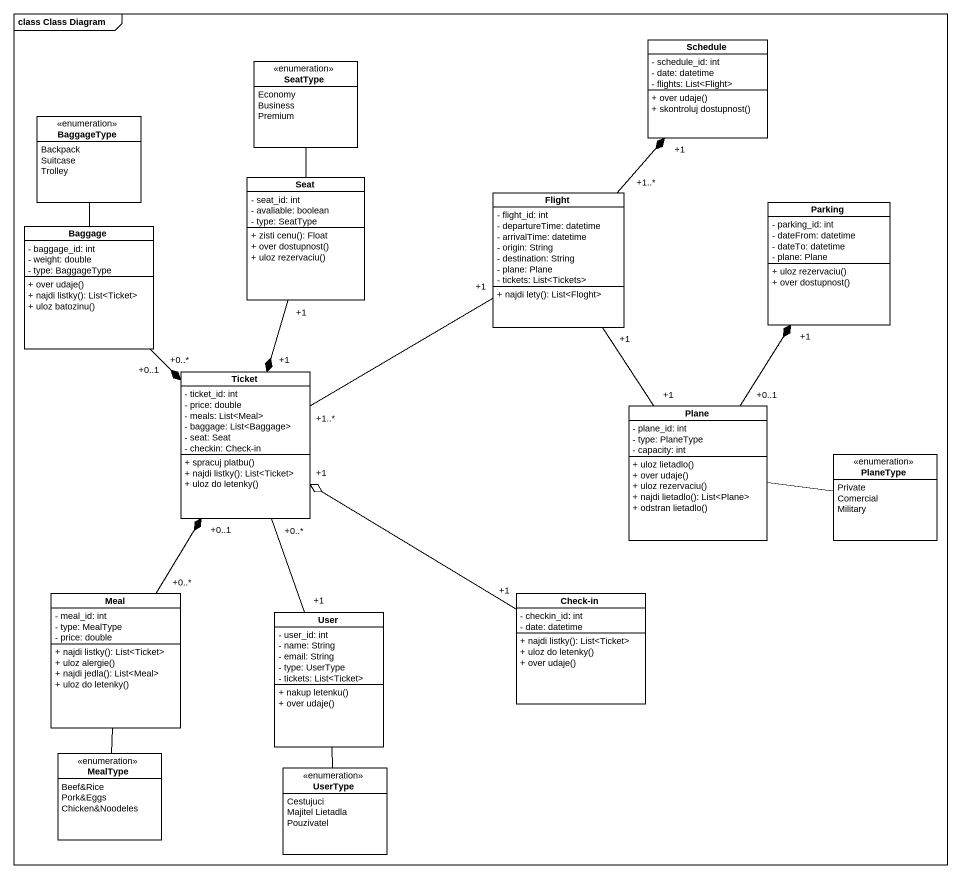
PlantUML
@startuml
mainframe class Class Diagram
hide circle
hide empty members
skinparam classAttributeIconSize 0
class Schedule {
  - schedule_id: int
  - date: datetime
  - flights: List<Flight>
  + over udaje()
  + skontroluj dostupnost()
}
enum SeatType {
  Economy
  Business
  Premium
}
enum BaggageType {
  Backpack
  Suitcase
  Trolley
}
class Seat {
  - seat_id: int
  - avaliable: boolean
  - type: SeatType
  + zisti cenu(): Float
  + over dostupnost()
  + uloz rezervaciu()
}
class Flight {
  - flight_id: int
  - departureTime: datetime
  - arrivalTime: datetime
  - origin: String
  - destination: String
  - plane: Plane
  - tickets: List<Tickets>
  + najdi lety(): List<Floght>
}
class Parking {
  - parking_id: int
  - dateFrom: datetime
  - dateTo: datetime
  - plane: Plane
  + uloz rezervaciu()
  + over dostupnost()
}
class Baggage {
  - baggage_id: int
  - weight: double
  - type: BaggageType
  + over udaje()
  + najdi listky(): List<Ticket>
  + uloz batozinu()
}
class Ticket {
  - ticket_id: int
  - price: double
  - meals: List<Meal>
  - baggage: List<Baggage>
  - seat: Seat
  - checkin: Check-in
  + spracuj platbu()
  + najdi listky(): List<Ticket>
  + uloz do letenky()
}
class Plane {
  - plane_id: int
  - type: PlaneType
  - capacity: int
  + uloz lietadlo()
  + over udaje()
  + uloz rezervaciu()
  + najdi lietadlo(): List<Plane>
  + odstran lietadlo()
}
enum PlaneType {
  Private
  Comercial
  Military
}
class Meal {
  - meal_id: int
  - type: MealType
  - price: double
  + najdi listky(): List<Ticket>
  + uloz alergie()
  + najdi jedla(): List<Meal>
  + uloz do letenky()
}
class "Check-in" as Check_in {
  - checkin_id: int
  - date: datetime
  + najdi listky(): List<Ticket>
  + uloz do letenky()
  + over udaje()
}
class User {
  - user_id: int
  - name: String
  - email: String
  - type: UserType
  - tickets: List<Ticket>
  + nakup letenku()
  + over udaje()
}
enum MealType {
  Beef&Rice
  Pork&Eggs
  Chicken&Noodeles
}
enum UserType {
  Cestujuci
  Majitel Lietadla
  Pouzivatel
}
SeatType -- Seat
BaggageType -- Baggage
Seat "+1" --* "+1" Ticket
Flight "+1..*" -up-* "+1" Schedule
Baggage "+0..*" --* "+0..1" Ticket
Ticket "+1..*" -right- "+1" Flight
Plane "+1" -up- "+1" Flight
Plane "+0..1" -up-* "+1" Parking
Plane -right- PlaneType
Meal "+0..*" -up-* "+0..1" Ticket
Check_in "+1" -up-o "+1" Ticket
User "+1" -up- "+0..*" Ticket
MealType -up- Meal
UserType -up- User
@enduml
